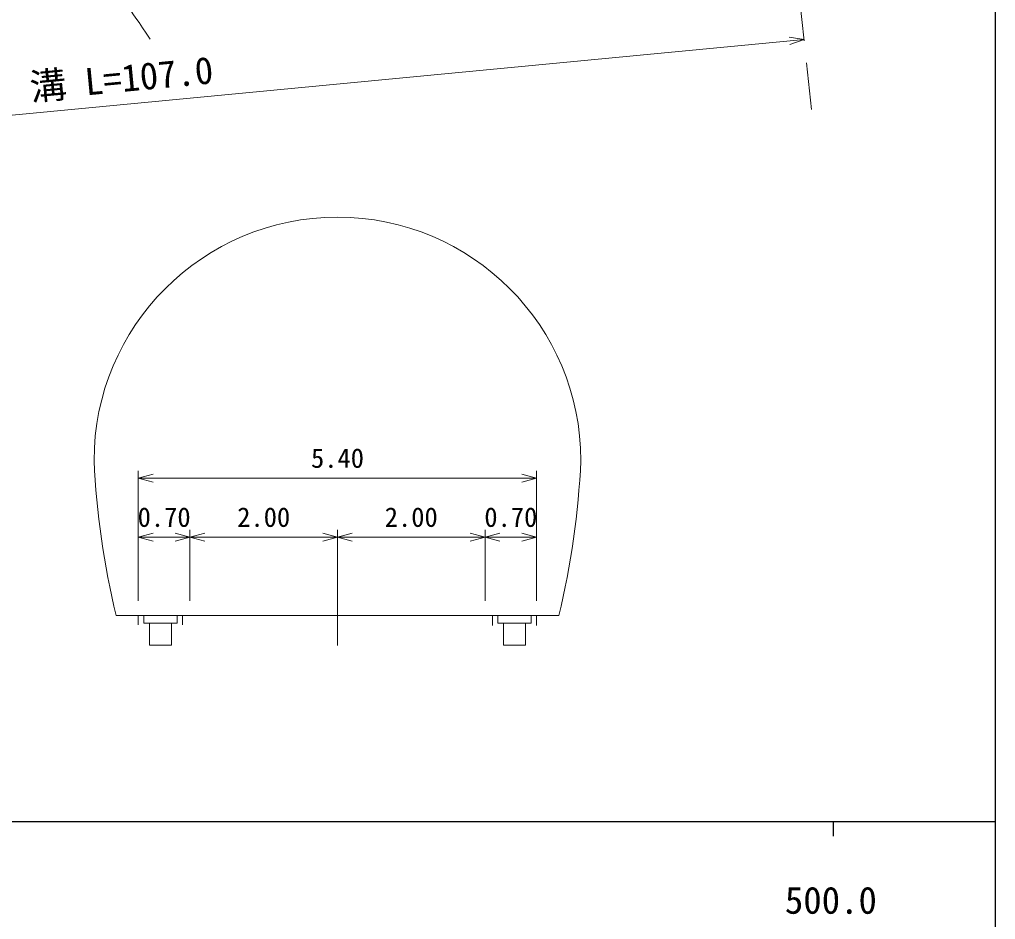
# Model space of a CAD drawing. Units: millimetres, scale not verified. Extents: x 40000 to 680000, y 20000 to 380000.
# Drawn here: x 512848 to 579000, y 198357 to 259330 of the extents above; entities that cross this region are included whole.
import ezdxf
from ezdxf.enums import TextEntityAlignment as Align

# ---------------------------------------------------------------- set-up
doc = ezdxf.new("R2010")
doc.units = ezdxf.units.MM
doc.header["$LTSCALE"] = 1000
doc.linetypes.add('CHAIN', pattern=[18.5, 12, -1.5, 3.5, -1.5])
for name, color, linetype, lineweight in [('M-BGD', 7, 'Continuous', 13), ('M-BMK', 2, 'CHAIN', 13), ('M-STR-HTXT', 7, 'Continuous', 13), ('M-TTL-BAND', 7, 'Continuous', 25)]:
    doc.layers.add(name, color=color, linetype=linetype, lineweight=lineweight)
doc.styles.add('ＭＳ ゴシック', font='')
doc.styles.get('ＭＳ ゴシック').set_extended_font_data('MS Gothic')

msp = doc.modelspace()

# ---------------------------------------------------------------- linework, layer by layer
at = {"layer": 'M-BGD'}
msp.add_open_spline([(462162, 310968), (464168, 310227), (464877, 310045), (466669, 309659), (469713, 309003), (471514, 309208), (474628, 309187), (478667, 309159), (480944, 309264), (484951, 309768), (488357, 310197), (490252, 310614), (493565, 311513), (495745, 312104), (496875, 312722), (499017, 313439), (501056, 314122), (502202, 314496), (504251, 315147), (504839, 315335), (505156, 315491), (505760, 315616), (506294, 315727), (506594, 315838), (507139, 315832), (507578, 315826), (507867, 315866), (508248, 315649), (508621, 315436), (508661, 315112), (508841, 314722), (509339, 313642), (509362, 312939), (509767, 311820), (510255, 310469), (510595, 309733), (511245, 308452), (511996, 306972), (512427, 306136), (513389, 304784), (514272, 303543), (515051, 303075), (515958, 301852), (516580, 301012), (516916, 300519), (517363, 299574), (517888, 298467), (518101, 297784), (518260, 296569), (518396, 295530), (518223, 294915), (517945, 293904), (517423, 292012), (516582, 291157), (515576, 289472), (514966, 288450), (514427, 288006), (513815, 286984), (513027, 285667), (512442, 284967), (512006, 283495), (511539, 281918), (511774, 280929), (511865, 279288), (511977, 277274), (512195, 276141), (512738, 274199), (513501, 271465), (514044, 269933), (515382, 267429), (516431, 265466), (517304, 264536), (518544, 262686), (519774, 260852), (520163, 260277), (521706, 257997)], degree=3, knots=[0, 0, 0, 0, 1, 1, 1, 2, 2, 2, 3, 3, 3, 4, 4, 4, 5, 5, 5, 6, 6, 6, 7, 7, 7, 8, 8, 8, 9, 9, 9, 10, 10, 10, 11, 11, 11, 12, 12, 12, 13, 13, 13, 14, 14, 14, 15, 15, 15, 16, 16, 16, 17, 17, 17, 18, 18, 18, 19, 19, 19, 20, 20, 20, 21, 21, 21, 22, 22, 22, 23, 23, 23, 24, 24, 24, 25, 25, 25, 25], dxfattribs=at)
at = {"layer": 'M-BMK'}
msp.add_line((558776, 325004), (566539, 253234), dxfattribs=at)
at = {"layer": 'M-STR-HTXT'}
for p, q in [((566026, 257981), (565007, 258134)), ((468838, 248700), (566026, 257981)), ((566026, 257981), (565054, 257637)), ((520900, 219942), (520900, 228761)), ((520900, 228261), (521900, 228529)), ((520900, 228261), (524400, 228261)), ((520900, 228261), (521900, 227993)), ((524400, 228261), (534400, 228261)), ((534400, 228261), (544400, 228261)), ((544400, 228261), (547900, 228261)), ((547900, 228261), (546900, 228529)), ((547900, 228261), (546900, 227993)), ((547900, 219942), (547900, 228761)), ((520900, 224261), (521900, 224529)), ((520900, 224261), (524400, 224261)), ((520900, 224261), (521900, 223993)), ((524400, 224261), (523400, 224529)), ((524400, 224261), (523400, 223993)), ((524400, 219942), (524400, 224761)), ((524400, 224261), (525400, 224529)), ((524400, 224261), (534400, 224261)), ((524400, 224261), (525400, 223993)), ((534400, 224261), (533400, 224529)), ((534400, 224261), (533400, 223993)), ((534400, 219942), (534400, 224761)), ((534400, 224261), (535400, 224529)), ((534400, 224261), (544400, 224261)), ((534400, 224261), (535400, 223993)), ((544400, 224261), (543400, 224529)), ((544400, 224261), (543400, 223993)), ((544400, 219942), (544400, 224761)), ((544400, 224261), (545400, 224529)), ((544400, 224261), (547900, 224261)), ((544400, 224261), (545400, 223993)), ((547900, 224261), (546900, 224529)), ((547900, 224261), (546900, 223993)), ((534400, 216917), (534400, 220294)), ((519400, 218942), (520900, 218942)), ((520900, 218942), (520900, 218313)), ((520900, 218942), (547900, 218942)), ((521275, 218942), (521275, 218442)), ((521275, 218442), (521650, 218442)), ((521650, 218442), (523150, 218442)), ((521650, 218442), (521650, 216942)), ((523525, 218442), (523150, 218442)), ((523150, 216942), (523150, 218442)), ((523525, 218942), (523525, 218442)), ((523900, 218942), (523900, 218313)), ((544900, 218942), (544900, 218282)), ((545275, 218942), (545275, 218442)), ((545275, 218442), (545650, 218442)), ((545650, 218442), (547150, 218442)), ((545650, 218442), (545650, 216942)), ((547525, 218442), (547150, 218442)), ((547150, 216942), (547150, 218442)), ((547525, 218942), (547525, 218442)), ((547900, 218942), (547900, 218282)), ((547900, 218942), (549400, 218942)), ((521650, 216942), (523150, 216942)), ((545650, 216942), (547150, 216942))]:
    msp.add_line(p, q, dxfattribs=at)
for centre, radius, start, end in [((534400, 229442), 16500, 0, 180), ((574211, 232129), 56375, 182.7322, 193.528), ((494589, 232129), 56375, 346.472, 357.2678)]:
    msp.add_arc(centre, radius, start, end, dxfattribs=at)
at = {"layer": 'M-TTL-BAND'}
for p, q in [((579000, 20000), (579000, 370000)), ((40000, 205000), (579000, 205000)), ((568000, 205000), (568000, 204000))]:
    msp.add_line(p, q, dxfattribs=at)

# ---------------------------------------------------------------- texts
at = {"layer": 'M-STR-HTXT', "style": 'ＭＳ ゴシック'}
msp.add_text('側\u3000溝 L=107.0', height=1833, rotation=5.455, dxfattribs=at).set_placement((517403, 253639), align=Align.BOTTOM_CENTER)
for s, p in [('5.40', (534400, 228561)), ('0.70', (522650, 224561)), ('2.00', (529400, 224561)), ('2.00', (539400, 224561)), ('0.70', (546150, 224561))]:
    msp.add_text(s, height=1320, dxfattribs=at).set_placement(p, align=Align.BOTTOM_CENTER)
at = {"layer": 'M-TTL-BAND', "style": 'ＭＳ ゴシック'}
msp.add_text('500.0', height=1833, dxfattribs=at).set_placement((567844, 198195), align=Align.BOTTOM_CENTER)

doc.saveas('drawing.dxf')
